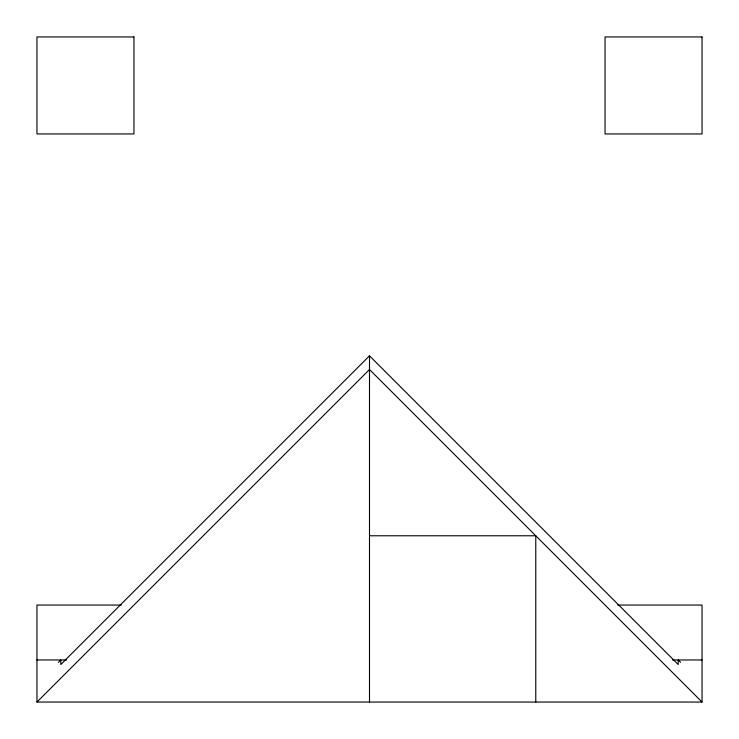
<?xml version="1.0" encoding="UTF-8"?>
<svg xmlns="http://www.w3.org/2000/svg" width="739" height="739" viewBox="0 0 739 739"><rect width="100%" height="100%" fill="white"/><g stroke="black" fill="none" stroke-linecap="round" stroke-linejoin="round"><path stroke-width="1.11" d="M58.399 662.347L60.783 659.964L60.783 664.527L369.5 355.81L678.217 664.527L678.217 659.964L680.601 662.347M121.242 605.056L36.95 605.056L36.95 702.05L369.5 369.5L702.05 702.05L702.05 605.056L617.758 605.056M369.5 535.775L535.775 535.775L535.775 702.05M36.95 659.964L66.556 659.964M672.444 659.964L702.05 659.964M36.95 702.05L702.05 702.05M369.5 355.81L369.5 702.05M133.944 36.95L36.95 36.95L36.95 133.944L133.944 133.944L133.944 36.95M702.05 36.95L605.056 36.95L605.056 133.944L702.05 133.944L702.05 36.95"/></g></svg>
